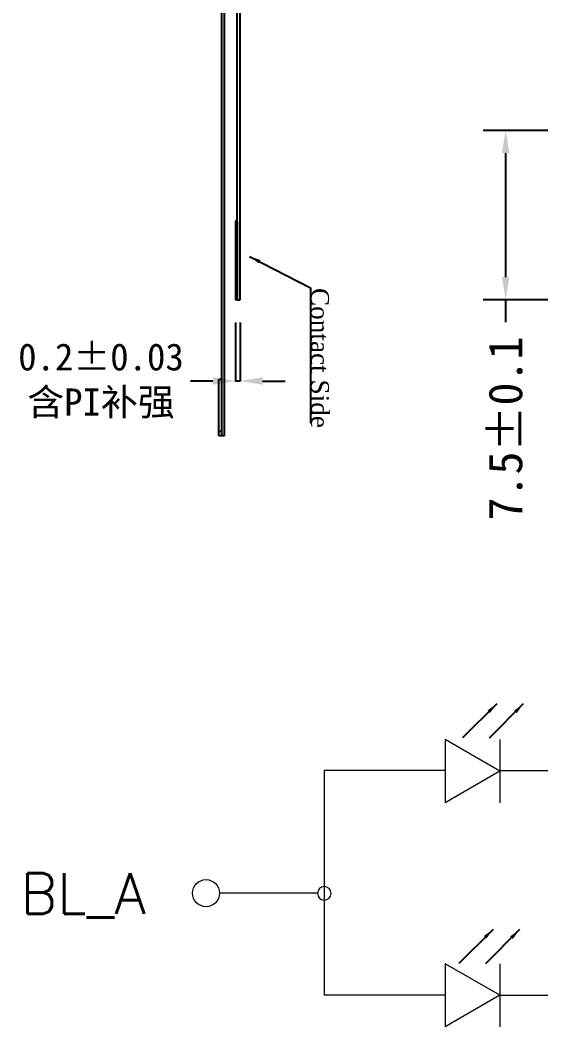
# Model space of a CAD drawing. Header units: millimetres. Extents: x 1040 to 3675, y 249 to 975.
# Drawn here: x 1692.89 to 1715.99, y 294.66 to 339.31 of the extents above; entities that cross this region are included whole.
import ezdxf

# ---------------------------------------------------------------- set-up
doc = ezdxf.new("R2010")
doc.units = ezdxf.units.MM
doc.layers.add('DIM（标注）', color=3, linetype='Continuous', lineweight=15)
doc.layers.add('FPC', color=33, linetype='Continuous')
doc.layers.add('Index', color=7, linetype='Continuous')
doc.styles.add('RD', font='ROMAND.shx', dxfattribs={"width": 0.8})
doc.styles.get("Standard").update_dxf_attribs({"font": 'txt', "bigfont": 'gbcbig.shx'})
doc.styles.add('style2', font='romans.shx', dxfattribs={"bigfont": 'bigfont.shx'})
doc.styles.add('宋体', font='')
doc.styles.get('宋体').set_extended_font_data('SimSun')
doc.dimstyles.new('ISO-25$0', dxfattribs={"dimtxt": 1.5, "dimasz": 1, "dimexe": 1, "dimexo": 0.3, "dimgap": 0.6, "dimtad": 0, "dimdsep": 46, "dimtxsty": 'Standard', "dimcen": 0, "dimadec": 0, "dimazin": 0, "dimtfac": 1, "dimtmove": 0, "dimatfit": 3, "dimfxl": 1, "dimarcsym": 0})
doc.dimstyles.new('SH', dxfattribs={"dimscale": 1.399999999999999, "dimtxt": 1, "dimasz": 0.5, "dimexe": 0.8, "dimexo": 0.625, "dimtad": 0, "dimzin": 0, "dimdsep": 46, "dimtxsty": 'RD', "dimcen": 2.5, "dimadec": 0, "dimazin": 0, "dimtfac": 0.6, "dimtmove": 0, "dimatfit": 3, "dimfxl": 1, "dimtolj": 1, "dimarcsym": 0})
doc.dimstyles.get("Standard").update_dxf_attribs({"dimtxt": 0.18, "dimasz": 0.18, "dimexe": 0.18, "dimexo": 0.0625, "dimgap": 0.09, "dimtad": 0, "dimzin": 0, "dimdsep": 46, "dimtxsty": 'Standard', "dimcen": 0, "dimadec": 0, "dimazin": 0, "dimtfac": 1, "dimtofl": 0, "dimtmove": 0, "dimatfit": 3, "dimfxl": 1, "dimtolj": 1, "dimtzin": 0, "dimarcsym": 0})
doc.dimstyles.new('标注', dxfattribs={"dimtxt": 1.2, "dimasz": 1, "dimexe": 0, "dimexo": 1, "dimgap": 0.2, "dimtad": 0, "dimrnd": 0.0005, "dimzin": 9, "dimdsep": 46, "dimtxsty": 'Standard', "dimcen": 0, "dimclrd": 3, "dimclre": 3, "dimclrt": 3, "dimadec": 0, "dimazin": 0, "dimtfac": 1, "dimtmove": 0, "dimatfit": 3, "dimfxl": 1, "dimlwd": -1, "dimlwe": -1, "dimarcsym": 0})

# ---------------------------------------------------------------- blocks, each defined once
blk = doc.blocks.new('*D320')
at = {"color": 7, "transparency": 16777216}
for p, q in [((1702.442339207904, 325.9030322401584), (1702.442339207904, 323.3042399440426)), ((1702.642339207903, 325.9030322401584), (1702.642339207903, 323.3042399440426)), ((1701.442339207904, 323.3042399440426), (1700.442339207904, 323.3042399440426)), ((1702.642339207903, 323.3042399440426), (1702.442339207904, 323.3042399440426)), ((1703.642339207903, 323.3042399440426), (1704.642339207903, 323.3042399440426))]:
    blk.add_line(p, q, dxfattribs=at)
for points in [[(1701.442339207904, 323.4709066107093), (1701.442339207904, 323.137573277376), (1702.442339207904, 323.3042399440426)], [(1703.642339207903, 323.4709066107093), (1703.642339207903, 323.137573277376), (1702.642339207903, 323.3042399440426)]]:
    blk.add_solid(points, dxfattribs=at)
at = {"layer": 'Defpoints', "color": 0, "transparency": 16777216}
for p in [(1702.442339207904, 326.9030322401584), (1702.642339207903, 326.9030322401584), (1702.642339207903, 323.3042399440426)]:
    blk.add_point(p, dxfattribs=at)
at = {"color": 7, "transparency": 16777216, "insert": (1696.474741442541, 323.3042399440426), "char_height": 1.2, "attachment_point": 5, "style": '宋体'}
blk.add_mtext('0.2%%p0.03\\P{\\fSimSun|b0|i0|c134|p54;含}PI{\\fSimSun|b0|i0|c134|p54;补强}', dxfattribs=at)
blk = doc.blocks.new('*D327')
at = {"color": 0, "lineweight": -2, "transparency": 16777216}
for p, q in [((1738.794590165825, 334.4129226518791), (1713.423168277912, 334.4129226518791)), ((1714.423168277912, 333.4129226518791), (1714.423168277912, 327.9130639235077)), ((1735.097520373265, 326.9130639235077), (1713.423168277912, 326.9130639235077)), ((1714.423168277912, 326.9130639235077), (1714.423168277912, 325.9130639235077))]:
    blk.add_line(p, q, dxfattribs=at)
at = {"color": 0, "transparency": 16777216}
for points in [[(1714.256501611245, 333.4129226518791), (1714.589834944579, 333.4129226518791), (1714.423168277912, 334.4129226518791)], [(1714.256501611245, 327.9130639235077), (1714.589834944579, 327.9130639235077), (1714.423168277912, 326.9130639235077)]]:
    blk.add_solid(points, dxfattribs=at)
at = {"layer": 'Defpoints', "color": 0, "transparency": 16777216}
for p in [(1714.423168277912, 334.4129226518791), (1739.094590165825, 334.4129226518791), (1735.397520373265, 326.9130639235077)]:
    blk.add_point(p, dxfattribs=at)
at = {"color": 0, "transparency": 16777216, "insert": (1714.423168277912, 321.1985387838431), "char_height": 1.5, "attachment_point": 5, "rotation": 90, "style": '宋体'}
blk.add_mtext('7.5±0.1', dxfattribs=at)

msp = doc.modelspace()

# ---------------------------------------------------------------- hatches: boundary and pattern name
h = msp.add_hatch()
h.set_pattern_fill('ANSI37', color=256, scale=0.01, style=0)
h.set_pattern_definition([(45, (281.9604512879723, 0.8343864549515843), (-0.02245064030267288, 0.02245064030267288), []), (135, (281.9604512879723, 0.8343864549515843), (-0.02245064030267288, -0.02245064030267288), [])])
edge = h.paths.add_edge_path()
edge.add_line((1702.512338426575, 330.403032175906), (1702.512338426575, 326.9030315559058))
edge.add_line((1702.442339207904, 330.4030328601587), (1702.442339207904, 326.9030322401584))
edge.add_line((1702.512339249887, 326.9030322401584), (1702.442339207904, 326.9030322401584))
edge.add_line((1702.512339249887, 330.4030328601587), (1702.442339207904, 330.4030328601587))

# ---------------------------------------------------------------- linework, layer by layer
at = {"color": 30}
for p, q in [((1702.512339249887, 326.9030322401584), (1702.51233924294, 352.1154832071309)), ((1702.642339207903, 326.9030322401584), (1702.64233924294, 352.1154832071309)), ((1702.51233924294, 326.9030322401584), (1702.642339207903, 326.9030322401584))]:
    msp.add_line(p, q, dxfattribs=at)
for p, q in [((1702.512339249887, 330.4030328601587), (1702.442339207904, 330.4030328601587)), ((1702.442339207904, 330.4030328601587), (1702.442339207904, 326.9030322401584)), ((1702.512338426575, 330.403032175906), (1702.512338426575, 326.9030315559058)), ((1702.512339249887, 326.9030322401584), (1702.442339207904, 326.9030322401584))]:
    msp.add_line(p, q)
at = {"layer": 'DIM（标注）', "color": 7}
for p, q in [((1711.745030362477, 307.4008345335435), (1711.745030362477, 304.6014745335444)), ((1714.169347236816, 306.0011545335449), (1711.745030362477, 307.4008345335435)), ((1714.169347236816, 307.4008345335435), (1714.169347236816, 304.6014745335444)), ((1706.378657846655, 306.0277662551682), (1706.378657846655, 296.0613670410323)), ((1711.745030362477, 306.0277662551682), (1706.378657846655, 306.0277662551682)), ((1714.169347236816, 306.0011545335449), (1711.745030362477, 304.6014745335444)), ((1714.169347236814, 306.0277662551682), (1720.879020380971, 306.0277662551682)), ((1706.078795829318, 300.5911432384485), (1701.733761366181, 300.5911432384485)), ((1711.745030362477, 297.4610470410328), (1711.745030362477, 294.6616870410319)), ((1714.169347236814, 296.0613670410323), (1711.745030362477, 297.4610470410328)), ((1714.169347236814, 297.4610470410328), (1714.169347236814, 294.6616870410319)), ((1711.745030362477, 296.0613670410323), (1706.378657846655, 296.0613670410323)), ((1714.169347236814, 296.0613670410323), (1711.745030362477, 294.6616870410319)), ((1714.169347236814, 296.0613670410323), (1720.8837251301, 296.0613670410323))]:
    msp.add_line(p, q, dxfattribs=at)
for points in [[(1701.733761366181, 300.5911432384485, -0.9999999999999998), (1700.533761366181, 300.5911432384485, -1.000000000000001)], [(1706.078657846655, 300.5820454058332, 0.9999999999999999), (1706.678657846656, 300.5820454058332, 1)]]:
    msp.add_lwpolyline(points, format="xyb", close=True, dxfattribs=at)
at = {"layer": 'FPC', "color": 30}
for p, q in [((1701.8373, 320.8694520500586), (1701.8373, 353.3554832072588)), ((1701.957300000001, 320.8694520500586), (1701.957300000001, 353.3554832072588)), ((1701.707300000001, 320.8694520500586), (1701.707300000001, 323.3694520500586)), ((1701.8373, 323.3694520500586), (1701.707300000001, 323.3694520500586)), ((1701.787300000001, 321.0694520500587), (1701.707300000001, 321.0694520500587)), ((1701.957300000001, 320.8694520500586), (1701.707300000001, 320.8694520500586))]:
    msp.add_line(p, q, dxfattribs=at)

# ---------------------------------------------------------------- texts
at = {"layer": 'DIM（标注）', "color": 7, "style": 'style2'}
msp.add_text('BL_A', height=1.8, dxfattribs=at).set_placement((1692.905934257089, 299.6776337761041))
at = {"layer": 'Index', "color": 3, "insert": (1706.180787972527, 327.4335411736856), "char_height": 0.7999999999999996, "attachment_point": 4, "rotation": 270, "style": '宋体'}
msp.add_mtext('{\\fTimes New Roman|b0|i0|c0|p18;\\C7;Contact Side}', dxfattribs=at)

# ---------------------------------------------------------------- dimensions: what is measured, and where the dimension line sits
dim = msp.add_linear_dim(base=(1714.423168277912, 334.4129226518791), p1=(1735.397520373265, 326.9130639235077), p2=(1739.094590165825, 334.4129226518791), angle=90, dimstyle='ISO-25$0', override={"dimtxt": 1.5, "dimasz": 1, "dimtxsty": '宋体', "dimtol": 1, "dimtp": 0.1, "dimtm": 0.1})
dim.commit()
dim.dimension.update_dxf_attribs({"geometry": '*D327', "text_midpoint": (1714.423168277912, 321.1985387838431), "dimtype": 160})
dim = msp.add_linear_dim(base=(1702.642339207903, 323.3042399440426), p1=(1702.442339207904, 326.9030322401584), p2=(1702.642339207903, 326.9030322401584), text='<>%%p0.03\\P{\\fSimSun|b0|i0|c134|p54;含}PI{\\fSimSun|b0|i0|c134|p54;补强}', dimstyle='标注', override={"dimtxsty": '宋体', "dimclrd": 7, "dimclre": 7, "dimclrt": 7})
dim.commit()
dim.dimension.update_dxf_attribs({"geometry": '*D320', "text_midpoint": (1696.474741442541, 323.3042399440426), "dimtype": 160})

# ---------------------------------------------------------------- leaders
at = {"layer": 'DIM（标注）', "color": 7}
for points in [[(1714.030758354987, 308.9959751100716), (1712.513686827316, 307.4789035824008)], [(1715.20719491823, 308.9828956661015), (1713.690123390559, 307.4658241384325)], [(1713.86311567328, 298.9857936388973), (1712.346044145609, 297.4687221112265)], [(1715.039552236521, 298.972714194929), (1713.522480708852, 297.4556426672582)]]:
    msp.add_leader(points, dimstyle='SH', override={"dimscale": 0.25, "dimasz": 2, "dimtoh": 1}, dxfattribs=at)
at = {"layer": 'Index'}
msp.add_leader([(1703.06592873541, 328.8305700611386), (1705.761754086442, 327.4335411736857), (1705.761754086442, 321.4401741945941)], dimstyle='Standard', override={"dimtxt": 0.5, "dimasz": 0.5, "dimexe": 0.5, "dimexo": 0.5, "dimgap": 0.1, "dimtih": 0, "dimdec": 3, "dimtxsty": '宋体', "dimclrd": 7}, dxfattribs=at)

doc.saveas('drawing.dxf')
